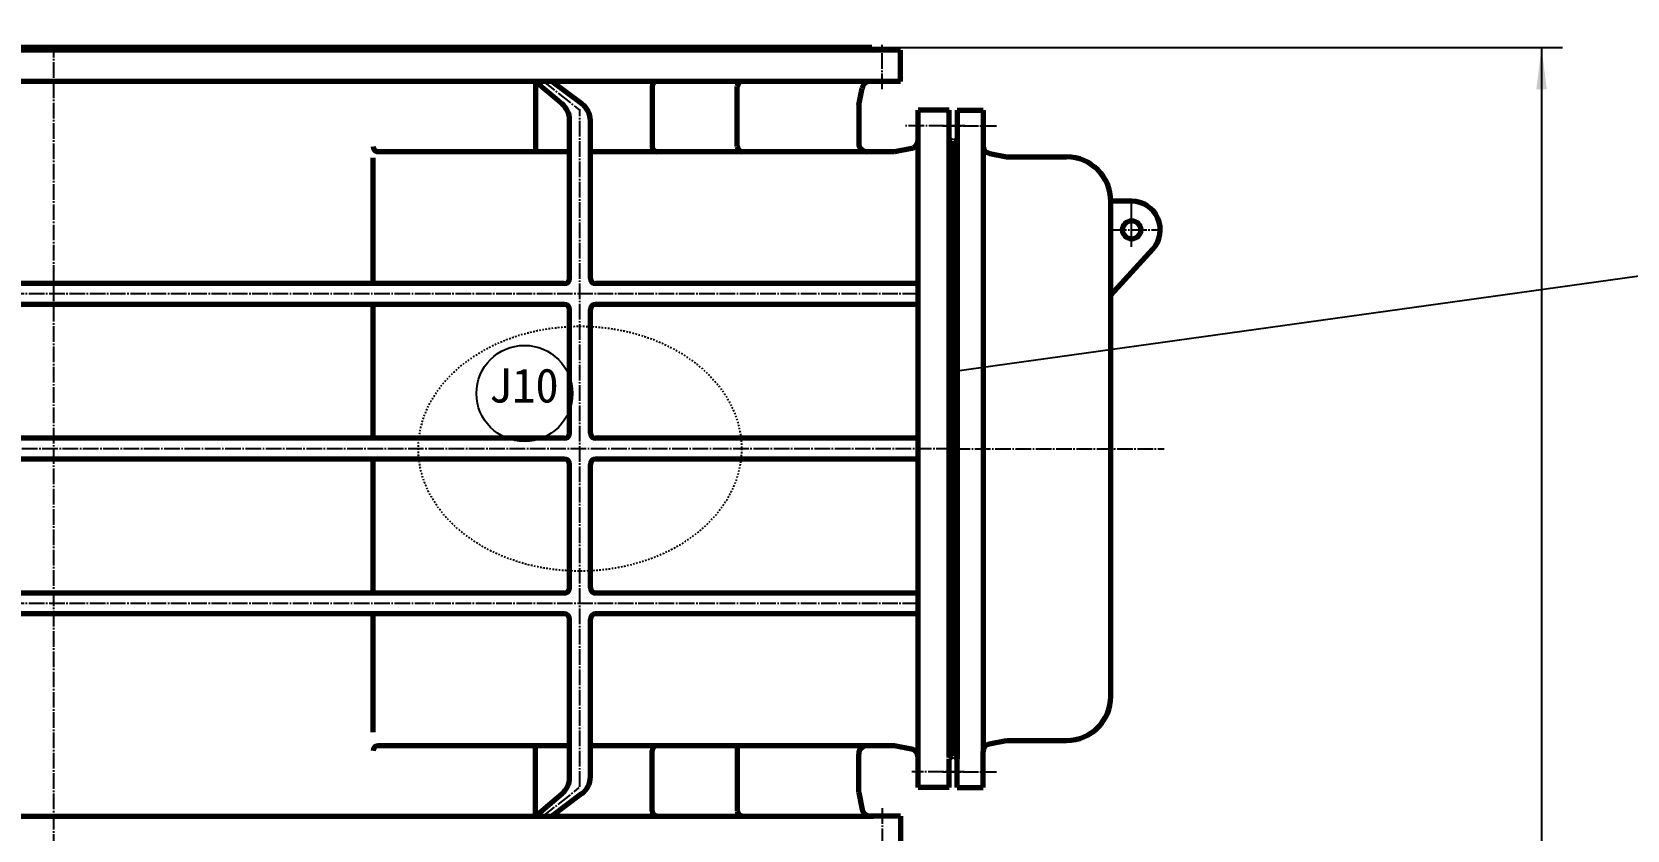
# Model space of a CAD drawing. Header units: millimetres. Extents: x -12040 to 11740, y -16820 to 16820.
# Drawn here: x -5197 to -2135, y -8180 to -6648 of the extents above; entities that cross this region are included whole.
import ezdxf

# ---------------------------------------------------------------- set-up
doc = ezdxf.new("R2010")
doc.units = ezdxf.units.MM
doc.linetypes.add('EB_DASH', pattern=[6, 3, -3])
doc.linetypes.add('EB_DASHDOT', pattern=[39, 30, -3, 3, -3])
for name, color, linetype, lineweight in [('CAXA0', 7, 'Continuous', 70), ('CAXA1', 1, 'EB_DASHDOT', 25), ('CAXA3', 7, 'Continuous', 25), ('CAXA4', 3, 'Continuous', 25)]:
    doc.layers.add(name, color=color, linetype=linetype, lineweight=lineweight)
doc.styles.add('UserTxtStyle1', font='SIMFANG.TTF')
doc.styles.add('UserTxtStyle2', font='SIMFANG.TTF')
doc.styles.add('标准', font='SIMFANG.TTF')
doc.dimstyles.new('标准', dxfattribs={"dimscale": 20, "dimtxt": 3.5, "dimasz": 4, "dimexe": 2, "dimexo": 0, "dimtad": 1, "dimdsep": 46, "dimtxsty": '标准', "dimcen": 0, "dimdle": 6, "dimaunit": 1, "dimazin": 2, "dimtfac": 1, "dimtdec": 3, "dimtmove": 0, "dimatfit": 3, "dimfxl": 0, "dimtolj": 1, "dimtzin": 0, "dimarcsym": 0})

# ---------------------------------------------------------------- blocks, each defined once
blk = doc.blocks.new('CAXBLOCK35', base_point=(-3426.2, -7447.6))
at = {"layer": 'CAXA0', "linetype": 'EB_DASHDOT', "lineweight": 25}
for p, q in [((-3449.4, -6827.6), (-3345.5, -6827.6)), ((-3126.2, -7027.6), (-3035.5, -7027.6)), ((-3449.4, -8067.6), (-3345.5, -8067.6))]:
    blk.add_line(p, q, dxfattribs=at)
at = {"layer": 'CAXA0'}
for p, q in [((-3421.2, -6797.6), (-3371.2, -6797.6)), ((-3421.2, -6797.6), (-3421.2, -8042.6)), ((-3371.2, -6797.6), (-3371.2, -8028.9)), ((-3426.2, -6857.6), (-3421.2, -6852.6)), ((-3426.2, -8037.6), (-3426.2, -6857.6)), ((-3359.2, -6881), (-3326.2, -6887.6)), ((-3326.2, -6887.6), (-3211.2, -6887.6)), ((-3126.2, -7922.6), (-3126.2, -6972.6)), ((-3086.2, -6972.6), (-3126.2, -6972.6)), ((-3126.2, -7152.6), (-3045.7, -7064.8)), ((-3359.2, -8014.2), (-3326.2, -8007.6)), ((-3326.2, -8007.6), (-3211.2, -8007.6)), ((-3426.2, -8037.6), (-3421.2, -8042.6)), ((-3421.2, -8097.6), (-3421.2, -8042.6)), ((-3371.2, -8097.6), (-3371.2, -8028.9)), ((-3421.2, -8097.6), (-3371.2, -8097.6))]:
    blk.add_line(p, q, dxfattribs=at)
blk.add_circle((-3086.2, -7027.6), 17.5, dxfattribs=at)
for centre, radius, start, end in [((-3356.2, -6866.3), 15, 180, 258.6901), ((-3211.2, -6972.6), 85, 0, 90), ((-3086.2, -7027.6), 55, 317.4797, 90), ((-3211.2, -7922.6), 85, 270, 360), ((-3356.2, -8028.9), 15, 101.3099, 180)]:
    blk.add_arc(centre, radius, start, end, dxfattribs=at)
at = {"layer": 'CAXA1', "linetype": 'EB_DASHDOT', "lineweight": 25}
blk.add_line((-3426.2, -7447.6), (-3024, -7447.6), dxfattribs=at)
at = {"layer": 'CAXA3', "linetype": 'Continuous', "lineweight": 25}
blk.add_line((-3086.2, -7060.3), (-3086.2, -6972.6), dxfattribs=at)
blk = doc.blocks.new('CAXBLOCK36', base_point=(-5155.2, -8217.6))
at = {"layer": 'CAXA0', "linetype": 'EB_DASHDOT', "lineweight": 25}
for p, q in [((-3565.2, -6757.7), (-3565.2, -6672.2)), ((-4145.2, -8096.6), (-4145.2, -6795.6)), ((-3406.6, -6827.6), (-3523.1, -6827.6)), ((-3496.2, -7150.6), (-6879.2, -7150.6)), ((-3431.2, -7447.6), (-6879.2, -7447.6)), ((-3496.2, -7744.6), (-6879.2, -7744.6)), ((-3407.9, -8067.6), (-3508.1, -8067.6)), ((-3565.2, -8137.6), (-3565.2, -8223.1))]:
    blk.add_line(p, q, dxfattribs=at)
at = {"layer": 'CAXA0'}
for p, q in [((-3580, -6682.6), (-6726.3, -6682.6)), ((-3585.2, -6677.6), (-6725.2, -6677.6)), ((-3530.2, -6682.6), (-3580.2, -6682.6)), ((-3530.2, -6742.6), (-3530.2, -6682.6)), ((-3588.1, -6742.6), (-6729.8, -6742.6)), ((-4230.6, -6742.6), (-4230.6, -6877.6)), ((-4230.6, -6742.6), (-4179.5, -6785.6)), ((-4198.9, -6742.6), (-4141.3, -6785.6)), ((-4006.9, -6752.6), (-4006.9, -6867.6)), ((-3843.2, -6867.6), (-3843.2, -6752.6)), ((-3610.2, -6787.6), (-3603.8, -6755.5)), ((-3530.2, -6742.6), (-3588.1, -6742.6)), ((-3610.2, -6787.6), (-3610.2, -6861.6)), ((-4165.2, -7120.6), (-4165.2, -6816.3)), ((-4125.2, -7120.6), (-4125.2, -6817.7)), ((-3436.2, -6797.6), (-3496.2, -6797.6)), ((-3496.2, -8039.7), (-3496.2, -6797.6)), ((-3436.2, -8040.1), (-3436.2, -6797.6)), ((-3431.2, -6857.6), (-3436.2, -6852.6)), ((-3431.2, -8037.6), (-3431.2, -6857.6)), ((-4542.4, -7130.6), (-4542.4, -6889.1)), ((-4165.7, -6877.6), (-4532.4, -6877.6)), ((-4144.7, -6877.6), (-4145.2, -6877.6)), ((-3594.2, -6877.6), (-4126.5, -6877.6)), ((-3541.2, -6877.6), (-3594.2, -6877.6)), ((-3509.1, -6871.2), (-3541.2, -6877.6)), ((-4175.2, -7130.6), (-6135.2, -7130.6)), ((-3496.2, -7130.6), (-4115.2, -7130.6)), ((-4175.2, -7170.6), (-6135.2, -7170.6)), ((-4542.4, -7427.6), (-4542.4, -7170.6)), ((-4165.2, -7417.6), (-4165.2, -7180.6)), ((-4125.2, -7417.6), (-4125.2, -7180.6)), ((-3496.2, -7170.6), (-4115.2, -7170.6)), ((-4175.2, -7427.6), (-5856.3, -7427.6)), ((-3496.2, -7427.6), (-4115.2, -7427.6)), ((-4175.2, -7467.6), (-5856.3, -7467.6)), ((-4542.4, -7724.6), (-4542.4, -7467.6)), ((-3496.2, -7467.6), (-4115.2, -7467.6)), ((-4165.2, -7714.6), (-4165.2, -7477.6)), ((-4125.2, -7714.6), (-4125.2, -7477.6)), ((-4175.2, -7724.6), (-6135.2, -7724.6)), ((-3496.2, -7724.6), (-4115.2, -7724.6)), ((-4175.2, -7764.6), (-6135.2, -7764.6)), ((-4542.4, -7991.6), (-4542.4, -7764.6)), ((-4165.2, -8079), (-4165.2, -7774.6)), ((-4125.2, -8077.6), (-4125.2, -7774.6)), ((-3496.2, -7764.6), (-4115.2, -7764.6)), ((-4165.2, -8017.6), (-4532.4, -8017.6)), ((-4230.6, -8152.6), (-4230.6, -8017.6)), ((-3594.2, -8017.6), (-4125.2, -8017.6)), ((-3843.2, -8017.6), (-3843.2, -8142.6)), ((-3541.2, -8017.6), (-3594.2, -8017.6)), ((-3541.2, -8017.6), (-3594.2, -8017.6)), ((-3509.1, -8024.1), (-3541.2, -8017.6)), ((-4006.9, -8142.6), (-4006.9, -8027.6)), ((-3610.2, -8107.6), (-3610.2, -8033.6)), ((-3496.2, -8097.6), (-3496.2, -8039.7)), ((-3431.2, -8037.6), (-3436.2, -8042.6)), ((-3436.2, -8097.6), (-3436.2, -8042.6)), ((-4230.6, -8152.6), (-4179.5, -8109.6)), ((-4198.9, -8152.6), (-4141.3, -8109.6)), ((-3610.2, -8107.6), (-3603.8, -8139.8)), ((-3436.2, -8097.6), (-3496.2, -8097.6)), ((-6780.2, -8152.6), (-3581.9, -8152.6)), ((-3530.2, -8152.6), (-3588.1, -8152.6)), ((-3530.2, -8152.6), (-3530.2, -8212.6))]:
    blk.add_line(p, q, dxfattribs=at)
for centre, radius, start, end in [((-3580.2, -6677.6), 5, 180, 270), ((-3996.9, -6752.6), 10, 90, 180), ((-3833.2, -6752.6), 10, 90, 180), ((-3588.1, -6758.6), 16, 90, 168.6901), ((-4205.2, -6816.3), 40, 0, 49.941), ((-4165.2, -6817.7), 40, 0, 53.258), ((-3512.2, -6855.5), 16, 281.3099, 360), ((-4532.4, -6867.6), 10, 180, 270), ((-3996.9, -6867.6), 10, 180, 270), ((-3833.2, -6867.6), 10, 180, 270), ((-3594.2, -6861.6), 16, 180, 270), ((-4175.2, -7120.6), 10, 270, 360), ((-4115.2, -7120.6), 10, 180, 270), ((-4175.2, -7180.6), 10, 0, 90), ((-4115.2, -7180.6), 10, 90, 180), ((-4175.2, -7417.6), 10, 270, 360), ((-4115.2, -7417.6), 10, 180, 270), ((-4175.2, -7477.6), 10, 0, 90), ((-4115.2, -7477.6), 10, 90, 180), ((-4175.2, -7714.6), 10, 270, 360), ((-4115.2, -7714.6), 10, 180, 270), ((-4175.2, -7774.6), 10, 0, 90), ((-4115.2, -7774.6), 10, 90, 180), ((-4532.4, -8027.6), 10, 90, 180), ((-3996.9, -8027.6), 10, 90, 180), ((-3594.2, -8033.6), 16, 90, 180), ((-3512.2, -8039.7), 16, 0, 78.6901), ((-4205.2, -8079), 40, 310.059, 360), ((-4165.2, -8077.6), 40, 306.742, 360), ((-3996.9, -8142.6), 10, 180, 270), ((-3833.2, -8142.6), 10, 180, 270), ((-3588.1, -8136.6), 16, 191.3099, 270)]:
    blk.add_arc(centre, radius, start, end, dxfattribs=at)
at = {"layer": 'CAXA0', "linetype": 'EB_DASH', "lineweight": 25}
blk.add_ellipse((-4145.2, -7447.6), major_axis=(310, 0), ratio=0.758065, dxfattribs=at)
at = {"layer": 'CAXA1', "linetype": 'EB_DASHDOT', "lineweight": 25}
for p, q in [((-5155.2, -8217.6), (-5155.2, -6677.6)), ((-4217.7, -6740.8), (-4146.5, -6797.2)), ((-4217.7, -8154.5), (-4146.5, -8098.1))]:
    blk.add_line(p, q, dxfattribs=at)
blk = doc.blocks.new('*CAXBLOCK162163')
at = {"layer": 'CAXA4', "linetype": 'Continuous', "lineweight": 25}
for points in [[(-2299.4, -6677.6), (-2309.4, -6757.6), (-2289.4, -6757.6)], [(-2299.4, -13017.6), (-2309.4, -12937.6), (-2289.4, -12937.6)]]:
    blk.add_hatch(color=0, dxfattribs=at).paths.add_polyline_path(points, flags=0)
at = {"layer": 'CAXA4', "color": 0, "linetype": 'Continuous', "lineweight": 25}
for p, q in [((-3585.2, -6677.6), (-2259.4, -6677.6)), ((-2299.4, -6677.6), (-2299.4, -13017.6)), ((-3585.2, -13017.6), (-2259.4, -13017.6))]:
    blk.add_line(p, q, dxfattribs=at)
at = {"layer": 'CAXA4', "color": 0, "linetype": 'Continuous', "lineweight": 25, "insert": (-2439.4, -10253.1), "char_height": 72.993, "attachment_point": 1, "rotation": 90, "style": 'UserTxtStyle2'}
blk.add_mtext('\\fFangSong_GB2312|b0|i0|p34;4X1540+3X60=6340', dxfattribs=at)
blk = doc.blocks.new('*CAXBLOCK197198')
at = {"layer": 'CAXA4', "linetype": 'Continuous', "lineweight": 25}
for points in [[(-1257, 1042.4), (-1267, 962.4), (-1247, 962.4)], [(-1257, -14137.6), (-1267, -14057.6), (-1247, -14057.6)]]:
    blk.add_hatch(color=0, dxfattribs=at).paths.add_polyline_path(points, flags=0)
at = {"layer": 'CAXA4', "color": 0, "linetype": 'Continuous', "lineweight": 25}
for p, q in [((-3245.2, 1042.4), (-1217, 1042.4)), ((-1257, 1042.4), (-1257, -14137.6)), ((-3425.2, -14137.6), (-1217, -14137.6))]:
    blk.add_line(p, q, dxfattribs=at)
at = {"layer": 'CAXA4', "color": 0, "linetype": 'Continuous', "lineweight": 25, "insert": (-1397, -6674.1), "char_height": 72.993, "attachment_point": 1, "rotation": 90, "style": 'UserTxtStyle2'}
blk.add_mtext('\\fFangSong_GB2312|b0|i0|p34;15180', dxfattribs=at)
blk = doc.blocks.new('*CAXBLOCK265266')
at = {"layer": 'CAXA4', "linetype": 'Continuous', "lineweight": 25}
for points in [[(-693.2, 15782.4), (-703.2, 15702.4), (-683.2, 15702.4)], [(-693.2, -14137.6), (-703.2, -14057.6), (-683.2, -14057.6)]]:
    blk.add_hatch(color=0, dxfattribs=at).paths.add_polyline_path(points, flags=0)
at = {"layer": 'CAXA4', "color": 0, "linetype": 'Continuous', "lineweight": 25}
for p, q in [((-4539.2, 15782.4), (-653.2, 15782.4)), ((-693.2, 15782.4), (-693.2, -14137.6)), ((-3425.2, -14137.6), (-653.2, -14137.6))]:
    blk.add_line(p, q, dxfattribs=at)
at = {"layer": 'CAXA4', "color": 0, "linetype": 'Continuous', "lineweight": 25, "insert": (-833.2, 695.9), "char_height": 72.993, "attachment_point": 1, "rotation": 90, "style": 'UserTxtStyle2'}
blk.add_mtext('\\fFangSong_GB2312|b0|i0|p34;29920', dxfattribs=at)
blk = doc.blocks.new('*CAXBLOCK266267')
at = {"layer": 'CAXA4', "linetype": 'Continuous', "lineweight": 25}
for points in [[(-1731.2, -4667.6), (-1741.2, -4747.6), (-1721.2, -4747.6)], [(-1731.2, -14137.6), (-1741.2, -14057.6), (-1721.2, -14057.6)]]:
    blk.add_hatch(color=0, dxfattribs=at).paths.add_polyline_path(points, flags=0)
at = {"layer": 'CAXA4', "color": 0, "linetype": 'Continuous', "lineweight": 25}
for p, q in [((-3525.2, -4667.6), (-1691.2, -4667.6)), ((-1731.2, -4667.6), (-1731.2, -14137.6)), ((-3425.2, -14137.6), (-1691.2, -14137.6))]:
    blk.add_line(p, q, dxfattribs=at)
at = {"layer": 'CAXA4', "color": 0, "linetype": 'Continuous', "lineweight": 25, "insert": (-1871.2, -9503.7), "char_height": 72.993, "attachment_point": 1, "rotation": 90, "style": 'UserTxtStyle2'}
blk.add_mtext('\\fFangSong_GB2312|b0|i0|p34;9470', dxfattribs=at)
blk = doc.blocks.new('CAXBLOCK464', base_point=(463.5, -6784.6))
at = {"layer": 'CAXA0', "linetype": 'Continuous', "lineweight": 25}
blk.add_hatch(color=0, dxfattribs=at).paths.add_polyline_path([(-3416.2, -7299), (-3416.3, -7297.4), (-3416.7, -7295.9), (-3417.3, -7294.5), (-3418.1, -7293.1), (-3419.1, -7291.9), (-3420.3, -7290.9), (-3421.7, -7290.1), (-3423.1, -7289.5), (-3424.7, -7289.1), (-3426.2, -7289), (-3427.8, -7289.1), (-3429.3, -7289.5), (-3430.8, -7290.1), (-3432.1, -7290.9), (-3433.3, -7291.9), (-3434.3, -7293.1), (-3435.1, -7294.5), (-3435.7, -7295.9), (-3436.1, -7297.4), (-3436.2, -7299), (-3436.1, -7300.6), (-3435.7, -7302.1), (-3435.1, -7303.5), (-3434.3, -7304.9), (-3433.3, -7306.1), (-3432.1, -7307.1), (-3430.8, -7307.9), (-3429.3, -7308.5), (-3427.8, -7308.9), (-3426.2, -7309), (-3424.7, -7308.9), (-3423.1, -7308.5), (-3421.7, -7307.9), (-3420.3, -7307.1), (-3419.1, -7306.1), (-3418.1, -7304.9), (-3417.3, -7303.5), (-3416.7, -7302.1), (-3416.3, -7300.6)], flags=0)
at = {"layer": 'CAXA0', "color": 0, "linetype": 'Continuous', "lineweight": 25}
blk.add_line((-3426.2, -7299), (263.5, -6784.6), dxfattribs=at)
blk = doc.blocks.new('CAXBLOCK463', base_point=(-3426.2, -7299))
at = {"layer": 'CAXA0', "color": 0, "linetype": 'ByBlock', "lineweight": -2}
blk.add_blockref('CAXBLOCK464', (463.5, -6784.6), dxfattribs=at)

msp = doc.modelspace()

# ---------------------------------------------------------------- linework, layer by layer
at = {"layer": 'CAXA3', "linetype": 'Continuous', "lineweight": 25}
msp.add_circle((-4251.752, -7341.541), 92.17, dxfattribs=at)

# ---------------------------------------------------------------- block references
at = {"layer": 'CAXA0', "linetype": 'Continuous', "lineweight": 25}
msp.add_blockref('CAXBLOCK463', (-3426.221, -7299.007), dxfattribs=at)
at = {"layer": 'CAXA0'}
for name, p in [('CAXBLOCK36', (-5155.221, -8217.632)), ('CAXBLOCK35', (-3426.221, -7447.632))]:
    msp.add_blockref(name, p, dxfattribs=at)

# ---------------------------------------------------------------- texts
at = {"layer": 'CAXA4', "linetype": 'Continuous', "lineweight": 25, "insert": (-4320.11, -7293.363), "char_height": 65.69343, "attachment_point": 1, "style": 'UserTxtStyle1'}
msp.add_mtext('\\fFangSong_GB2312|b0|i0|p34;J10', dxfattribs=at)

# ---------------------------------------------------------------- dimensions: what is measured, and where the dimension line sits
at = {"layer": 'CAXA4', "linetype": 'Continuous', "lineweight": 25}
for base, p1, p2, text, picture, middle in [((-693.151, 883.856), (-4539.221, 15782.368), (-3425.221, -14137.632), '\\fFangSong_GB2312;29920', '*CAXBLOCK265266', (-783.151, 822.368)), ((-1256.976, -13769.306), (-3245.221, 1042.368), (-3425.221, -14137.632), '\\fFangSong_GB2312;15180', '*CAXBLOCK197198', (-1346.976, -6547.632)), ((-1731.171, -14073.629), (-3525.221, -4667.632), (-3425.221, -14137.632), '\\fFangSong_GB2312;9470', '*CAXBLOCK266267', (-1821.171, -9402.632)), ((-2299.448, -10194.513), (-3585.221, -6677.632), (-3585.221, -13017.632), '\\fFangSong_GB2312;4X1540+3X60=6340', '*CAXBLOCK162163', (-2389.448, -9847.632))]:
    dim = msp.add_linear_dim(base=base, p1=p1, p2=p2, angle=270, text=text, dimstyle='标准', dxfattribs=at)
    dim.commit()
    dim.dimension.update_dxf_attribs({"geometry": picture, "text_midpoint": middle})

doc.saveas('drawing.dxf')
